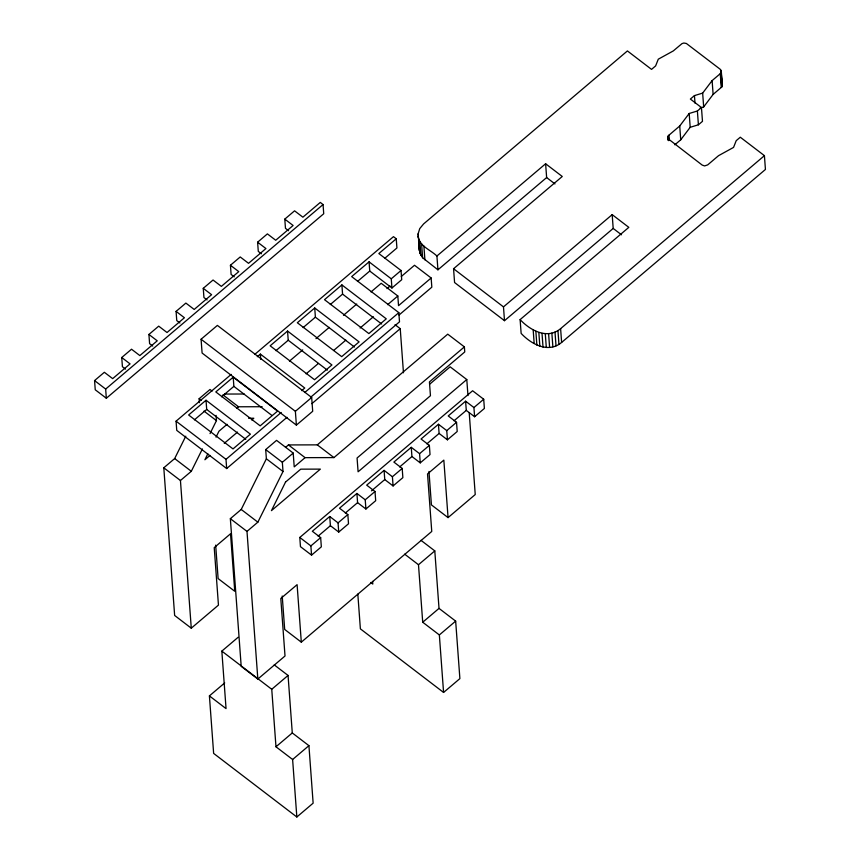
<?xml version="1.0" encoding="UTF-8"?>
<svg xmlns="http://www.w3.org/2000/svg" width="860" height="860" viewBox="0 0 860 860"><rect width="100%" height="100%" fill="white"/><g stroke="black" fill="none" stroke-linecap="round" stroke-linejoin="round"><path stroke-width="1.29" d="M612.18 214.634L613.191 228.438L504.498 320.694L503.487 306.891L612.18 214.634L628.821 227.352L520.117 319.608L521.138 333.411C531.168 344.129 548.379 353.664 561.623 342.441L765.432 169.463L764.422 155.66L740.288 137.213L736.214 140.674L733.548 147.415L718.551 155.671L707.683 164.894L704.598 165.926L702.19 165.077L668.166 138.793L668.413 135.665L679.722 125.99L689.183 113.488L697.385 110.994L701.459 107.543L690.376 99.061L694.45 95.6L702.652 93.106L712.112 80.603L720.261 73.691L721.357 71.703L720.207 69.262L686.387 43.484L683.84 43.022L681.969 43.634L673.283 50.934L658.287 59.19L655.621 65.919L651.547 69.38L627.413 50.934L423.614 223.923L419.734 228.609L418.121 233.845L419.755 252.926L422.625 257.763L437.933 269.814L546.637 177.558L545.616 163.755L436.923 256.011L437.933 269.814M700.147 107.973L703.673 106.909L713.123 94.406L721.723 87.043L722.013 83.947M207.819 453.811L204.895 459.756L209.99 455.435M216.032 437.149L218.967 431.204L227.083 424.313M215.666 545.133L218.118 578.565L234.758 591.282L230.534 533.78L214.226 547.616L218.451 605.117L191.275 628.187L174.644 615.459L163.798 467.797L174.666 458.573L185.781 436.181M191.275 628.187L180.439 480.514L191.307 471.291L202.412 448.909M210.023 433.59L216.451 420.626L216.064 415.369M469.237 412.972L475.236 494.543L448.06 517.612L443.835 460.111L427.527 473.946L431.752 531.448L301.312 642.162L297.098 584.66L280.79 598.495L285.015 655.997L257.839 679.056L241.198 666.339L230.351 518.677L241.219 509.453L266.374 458.788L265.697 449.587L276.565 440.363L293.206 453.08L294.217 466.883L305.085 457.649L333.949 457.595L464.389 346.881L447.748 334.164L317.308 444.867L288.444 444.932L285.488 447.447M257.839 679.056L246.992 531.394L257.86 522.17L283.015 471.506L282.338 462.304L265.697 449.587M674.81 144.824L680.733 139.793L690.193 127.291L698.406 124.797L702.48 121.335L701.459 107.543M94.568 380.582L104.35 372.283L112.671 378.637L130.064 363.877L121.744 357.513L131.526 349.214L139.847 355.578L157.24 340.818L148.92 334.454L158.702 326.155L167.023 332.508L184.416 317.748L176.085 311.385L185.878 303.085L194.199 309.45L211.581 294.69L203.261 288.326L213.043 280.016L221.364 286.38L238.757 271.62L230.437 265.256L240.22 256.957L248.54 263.321L265.933 248.551L257.613 242.197L267.396 233.888L275.716 240.252L293.11 225.492L284.789 219.128L294.571 210.829L302.892 217.193L320.285 202.423L323.059 204.551L323.725 213.742L106.339 398.255L95.245 389.784L94.568 380.582L105.662 389.064L106.339 398.255M105.662 389.064L323.059 204.551M201.079 339.238L217.386 325.402L311.675 397.481L312.696 411.284L296.388 425.119L202.1 353.041L201.079 339.238L295.378 411.316L296.388 425.119M199.423 402.652L199.133 398.707L210.012 389.483L212.087 391.074M287.004 417.326L226.674 468.539L176.751 430.376L176.074 421.174L231.189 374.401M254.667 354.471L393.471 236.661L396.245 238.79L396.922 247.981L384.646 258.409M206.024 400.233L188.63 414.993L233.006 448.909L250.4 434.149L206.024 400.233L206.701 409.435L245.788 439.32M233.2 377.175L215.806 391.934L260.182 425.85L277.576 411.091L233.2 377.175L233.877 386.366L271.911 415.444M257.301 356.707L260.376 354.105L304.752 388.021L301.677 390.633M287.552 331.046L270.158 345.806L314.534 379.722L331.917 364.962L287.552 331.046L288.229 340.238L327.316 370.123M314.728 307.977L297.334 322.737L341.7 356.653L359.093 341.893L314.728 307.977L315.394 317.179L354.492 347.053M341.893 284.907L324.51 299.678L368.875 333.594L386.269 318.834L341.893 284.907L342.57 294.109L381.657 323.994M396.245 238.79L378.851 253.549L401.039 270.502L401.717 279.704L391.934 288.003L391.257 278.812L369.069 261.849L351.675 276.608L398.825 312.642L399.502 321.844L310.524 397.363M194.424 419.852L206.701 409.435M221.6 396.793L233.877 386.366M275.952 350.665L288.229 340.238M303.118 327.596L315.394 317.179M330.294 304.537L342.57 294.109M357.47 281.467L369.746 271.05L369.069 261.849M289.476 361.125L302.72 349.88M315.975 338.636L329.219 327.391M343.484 315.287L356.739 304.042M371.004 291.938L381.195 283.284L397.825 296.001L398.535 305.665L431.15 277.984L414.509 265.267L401.265 276.512M236.554 408.457L238.532 406.78L262.149 406.726M391.257 278.812L401.039 270.502M387 288.616L390.053 286.025M224.256 443.33L237.5 432.085M251.765 419.97L253.807 418.239L248.572 418.261M306.117 373.842L318.35 363.468M333.626 350.493L345.86 340.119M360.125 328.004L373.369 316.76M387.634 304.655L397.825 296.001M226.674 468.539L225.997 459.337L281.22 412.467M304.741 392.504L398.825 312.642M399.062 314.996L431.827 287.186L431.15 277.984M504.498 320.694L454.575 282.531L453.564 268.739L562.257 176.483L545.616 163.755M295.378 411.316L311.675 397.481M311.847 403.673L400.233 328.66L395.03 324.693M282.338 462.304L293.206 453.08M429.828 384.065L450.145 366.822L466.786 379.539L467.969 395.589M466.786 379.539L358.093 471.796L357.072 458.004L430.452 395.729L429.43 381.926L464.755 351.944L464.389 346.881M299.796 537.457L472.613 390.762L483.707 399.244L484.384 408.446L474.602 416.745L466.281 410.392L465.604 401.19L448.221 415.95L456.542 422.303L457.208 431.505L447.426 439.815L439.105 433.451L438.439 424.249L421.045 439.008L429.366 445.373L430.032 454.575L420.25 462.873L411.929 456.52L411.263 447.318L393.869 462.078L402.19 468.431L402.867 477.633L393.084 485.943L384.764 479.579L384.087 470.377L366.693 485.137L375.014 491.501L375.691 500.703L365.909 509.002L357.588 502.648L356.911 493.446L339.517 508.206L347.838 514.57L348.515 523.772L338.733 532.071L330.412 525.707L329.735 516.505L312.341 531.265L320.662 537.629L321.339 546.831L311.556 555.13L300.462 546.659L299.796 537.457L310.879 545.928L311.556 555.13M520.117 319.608C530.158 330.326 547.369 339.861 560.612 328.649L764.422 155.66M318.135 536.124L330.412 525.707M345.312 513.065L357.588 502.648M371.456 490.866L384.764 479.579M399.663 466.937L411.929 456.52M426.829 443.867L439.105 433.451M454.005 420.809L466.281 410.392M310.879 545.928L320.662 537.629M338.733 532.071L338.055 522.869L347.838 514.57M365.909 509.002L365.231 499.8L375.014 491.501M393.084 485.943L392.407 476.741L402.19 468.431M420.25 462.873L419.583 453.671L429.366 445.373M447.426 439.815L446.759 430.613L456.542 422.303M474.602 416.745L473.925 407.543L483.707 399.244M224.697 682.926L209.41 695.901L226.051 708.618L221.837 651.117L238.134 637.282M288.057 675.444L292.282 732.946L308.923 745.663L313.137 803.165L296.84 817L292.615 759.498L275.974 746.781L271.749 689.279L288.057 675.444L274.243 664.887M434.794 550.894L439.019 608.396L455.66 621.113L459.885 678.615L443.577 692.45L439.352 634.949L422.712 622.231L418.487 564.73L434.794 550.894L420.991 540.338M275.974 746.781L292.282 732.946M422.712 622.231L439.019 608.396M292.615 759.498L308.923 745.663M439.352 634.949L455.66 621.113M224.514 394.052L244.197 394.009M546.637 177.558L554.958 183.922M613.191 228.438L621.511 234.791M418.154 236.511C419.583 246.315 430.634 249.948 436.923 256.011M453.564 268.739L503.487 306.891M369.746 271.05L391.934 288.003M288.584 230.716L285.466 228.33L284.789 219.128M465.604 401.19L473.925 407.543M261.408 253.786L258.29 251.4L257.613 242.197M438.439 424.249L446.759 430.613M234.232 276.845L231.114 274.458L230.437 265.256M411.263 447.318L419.583 453.671M207.066 299.914L203.938 297.528L203.261 288.326M448.06 517.612L431.419 504.895L428.968 471.463M384.087 470.377L392.407 476.741M179.891 322.973L176.762 320.587L176.085 311.385M317.308 444.867L333.949 457.595M356.911 493.446L365.231 499.8M222.933 394.847L238.532 406.78M288.444 444.932L305.085 457.649M152.714 346.042L149.597 343.656L148.92 334.454M404.684 554.173L418.487 564.73M199.133 398.707L201.219 400.298M203.971 411.091L216.451 420.626M266.374 458.788L283.015 471.506M329.735 516.505L338.055 522.869M125.538 369.101L122.421 366.715L121.744 357.513M176.074 421.174L225.997 459.337M370.714 582.478L372.799 584.069L372.595 581.403M174.666 458.573L191.307 471.291M241.219 509.453L257.86 522.17M163.798 467.797L180.439 480.514M230.351 518.677L246.992 531.394M443.577 692.45L360.383 628.853L357.825 594.088M301.312 642.162L284.681 629.434L282.22 596.001M221.837 651.117L271.749 689.279M296.84 817L213.635 753.403L209.41 695.901M721.239 70.649L722.379 85.505M721.003 70.144L722.271 86.032M721.035 72.756L722.045 86.548M721.121 75.949L721.486 80.969M720.701 73.24L721.723 87.043M720.261 73.691L721.271 87.483M712.112 80.603L713.123 94.406M702.652 93.106L703.673 106.909M697.385 110.994L698.406 124.797M694.45 95.6L694.998 103.125M689.183 113.488L690.193 127.291M679.722 125.99L680.733 139.793M668.854 135.213L669.22 140.234M668.413 135.665L668.779 140.685M668.102 136.159L668.37 139.922M667.897 136.686L668.08 139.191M667.801 137.224L668.005 140.277M560.612 328.649L561.623 342.441M557.946 330.541L558.957 344.344M555.001 332.003L556.011 345.806M551.862 333.013L552.872 346.816M548.594 333.583L549.604 347.386M545.283 333.691L546.304 347.494M542.015 333.358L543.025 347.15M538.844 332.551L539.854 346.354M535.866 331.293L536.876 345.096M533.157 329.573L534.167 343.377M423.894 246.057L424.904 259.849M421.615 243.96L422.625 257.763M419.906 241.628L420.916 255.431M418.745 239.123L419.755 252.926M418.121 233.845L418.39 237.607M418.573 240.112L419.164 250.314M400.233 328.66L403.469 372.788M260.376 354.105L260.763 359.362M285.52 482.084L271.448 510.636L320.361 469.119L300.742 469.162L285.52 482.084"/></g></svg>
